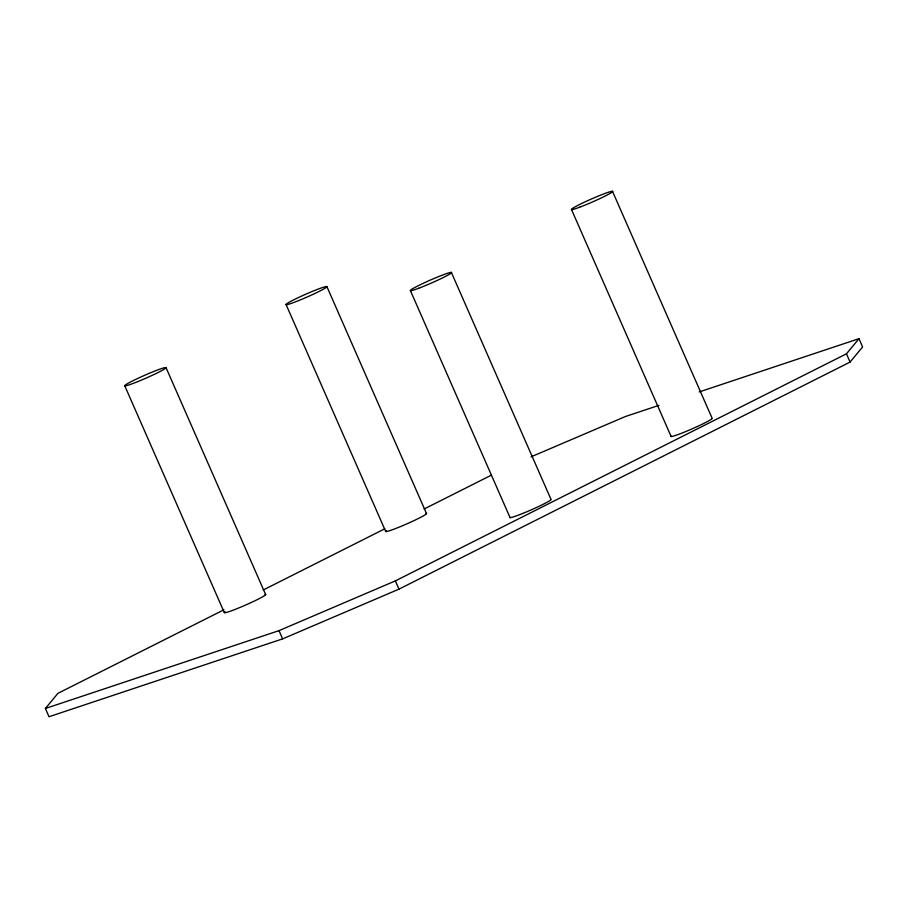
<?xml version="1.0" encoding="UTF-8"?>
<svg xmlns="http://www.w3.org/2000/svg" width="908" height="908" viewBox="0 0 908 908"><rect width="100%" height="100%" fill="white"/><g stroke="black" fill="none" stroke-linecap="round" stroke-linejoin="round"><path stroke-width="1.36" d="M699.217 391.927L858.979 338.684L862.6 346.935L850.07 362.076L398.975 589.144L282.626 638.88L49.021 716.73L45.4 708.478L57.93 693.337L223.924 609.79M45.4 708.478L279.006 630.64L395.355 580.893L846.449 353.825L858.979 338.684M263.195 590.007L384.844 528.774M424.127 509.002L491.285 475.202M530.998 456.872L625.374 416.534L658.936 405.343M846.449 353.825L850.07 362.076M612.469 191.27L712.076 418.168A22.586 1.578 -23.7 0 1 691.93 428.928A22.586 1.578 -23.7 0 1 671.057 436.124M571.541 209.635L671.148 436.532M451.344 272.366L550.952 499.264A22.586 1.578 -23.7 0 1 530.998 509.956A22.586 1.578 -23.7 0 1 509.933 517.242M410.461 290.73L510.069 517.639M326.937 286.712A22.325 1.555 -23.7 0 1 295.883 301.683A22.325 1.555 -23.7 0 1 296.644 298.403A22.325 1.555 -23.7 0 1 326.937 286.712L426.533 513.61M286.043 304.486L385.65 531.384M395.355 580.893L398.975 589.144M166.062 367.706A22.586 1.578 -23.7 0 1 134.6 382.87A22.586 1.578 -23.7 0 1 135.496 379.499A22.586 1.578 -23.7 0 1 166.062 367.706L265.669 594.615M279.006 630.64L282.626 638.88M124.702 385.673L224.31 612.582M265.102 594.411A22.586 1.578 -23.7 0 1 244.468 605.545A22.586 1.578 -23.7 0 1 225.15 611.765M425.954 513.429A22.325 1.555 -23.7 0 1 405.649 524.393A22.325 1.555 -23.7 0 1 386.456 530.59M418.701 288.256A22.586 1.578 -23.7 0 0 451.469 272.752A22.586 1.578 -23.7 0 0 422.538 283.625A22.586 1.578 -23.7 0 0 418.701 288.256M579.667 207.217A22.586 1.578 -23.7 0 0 612.56 191.679A22.586 1.578 -23.7 0 0 583.787 202.461A22.586 1.578 -23.7 0 0 579.667 207.217"/></g></svg>
